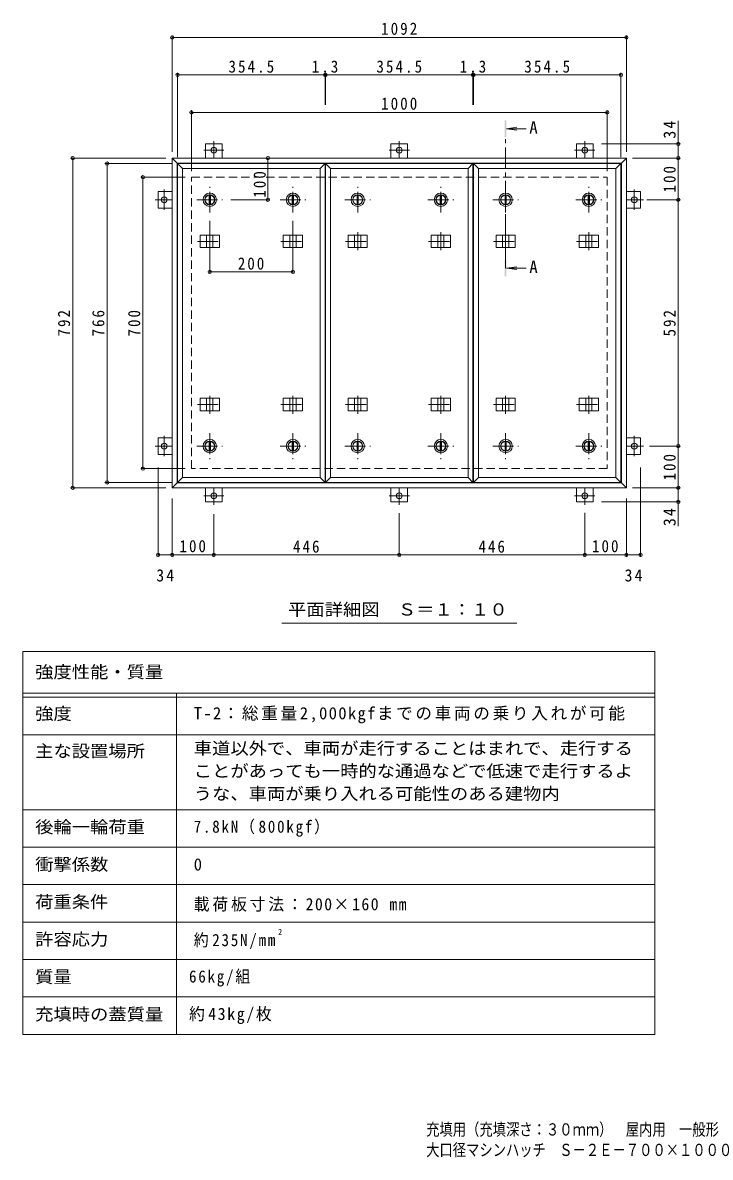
# Model space of a CAD drawing. Units: millimetres at full size, sheet at 1:10. Extents: x -1763 to 1949, y -1353 to 1373.
# Drawn here: x -1763 to -109, y -1353 to 1373 of the extents above; entities that cross this region are included whole.
import ezdxf
from ezdxf.enums import TextEntityAlignment as Align

# ---------------------------------------------------------------- set-up
doc = ezdxf.new("R2010")
doc.units = ezdxf.units.MM
doc.header["$LTSCALE"] = 10
doc.header["$PDMODE"] = 32
doc.header["$PDSIZE"] = 8
doc.linetypes.add('CHAIN1', pattern=[8, 5, -1, 1, -1])
doc.linetypes.add('DASHED2', pattern=[3, 2, -1])
for name, color, linetype, lineweight in [('0-1_躯体', 2, 'DASHED2', 9), ('0-2_仕上', 3, 'Continuous', 9), ('0-3_建具', 4, 'Continuous', 9), ('0-5_寸法', 4, 'Continuous', 9), ('0-C', 2, 'Continuous', 9), ('0-E', 3, 'Continuous', 9), ('0-F', 7, 'Continuous', 9), ('F-5_F-5ﾚｲﾔ', 7, 'Continuous', 9), ('F-F_F-Fﾚｲﾔ', 2, 'Continuous', 9)]:
    doc.layers.add(name, color=color, linetype=linetype, lineweight=lineweight)
doc.styles.add('ＭＳ ゴシック', font='')
doc.styles.get('ＭＳ ゴシック').set_extended_font_data('MS Gothic')

msp = doc.modelspace()

# ---------------------------------------------------------------- linework, layer by layer
at = {"layer": '0-1_躯体'}
for p, q in [((-1357.34, 1001.59), (-357.34, 1001.59)), ((-1357.34, 301.59), (-1357.34, 1001.59)), ((-357.34, 1001.59), (-357.34, 301.59)), ((-357.34, 301.59), (-1357.34, 301.59))]:
    msp.add_line(p, q, dxfattribs=at)
at = {"layer": '0-2_仕上'}
for p, q in [((-1390.34, 1034.59), (-1378.34, 1022.59)), ((-1390.34, 1034.59), (-1035.84, 1034.59)), ((-1390.34, 268.59), (-1390.34, 1034.59)), ((-1378.34, 1022.59), (-1047.84, 1022.59)), ((-1378.34, 280.59), (-1378.34, 1022.59)), ((-1047.84, 1022.59), (-1035.84, 1034.59)), ((-1047.84, 280.59), (-1047.84, 1022.59)), ((-1035.84, 268.59), (-1035.84, 1034.59)), ((-1034.59, 1034.59), (-1022.59, 1022.59)), ((-1034.59, 1034.59), (-680.09, 1034.59)), ((-1034.59, 268.59), (-1034.59, 1034.59)), ((-1022.59, 1022.59), (-692.09, 1022.59)), ((-1022.59, 280.59), (-1022.59, 1022.59)), ((-692.09, 1022.59), (-680.09, 1034.59)), ((-692.09, 280.59), (-692.09, 1022.59)), ((-680.09, 268.59), (-680.09, 1034.59)), ((-678.84, 1034.59), (-666.84, 1022.59)), ((-678.84, 1034.59), (-324.34, 1034.59)), ((-678.84, 268.59), (-678.84, 1034.59)), ((-666.84, 1022.59), (-336.34, 1022.59)), ((-666.84, 280.59), (-666.84, 1022.59)), ((-336.34, 1022.59), (-324.34, 1034.59)), ((-336.34, 280.59), (-336.34, 1022.59)), ((-324.34, 268.59), (-324.34, 1034.59)), ((-1390.34, 268.59), (-1378.34, 280.59)), ((-1034.59, 268.59), (-1022.59, 280.59)), ((-678.84, 268.59), (-666.84, 280.59)), ((-1035.84, 268.59), (-1390.34, 268.59)), ((-680.09, 268.59), (-1034.59, 268.59)), ((-324.34, 268.59), (-678.84, 268.59))]:
    msp.add_line(p, q, dxfattribs=at)
for points in [[(-1035.84, 268.59), (-1047.84, 280.59), (-1378.34, 280.59)], [(-680.09, 268.59), (-692.09, 280.59), (-1022.59, 280.59)], [(-324.34, 268.59), (-336.34, 280.59), (-666.84, 280.59)]]:
    msp.add_lwpolyline(points, dxfattribs=at)
at = {"layer": '0-3_建具', "color": 2}
for p, q in [((-1403.34, 1047.59), (-1391.34, 1035.59)), ((-1403.34, 1047.59), (-311.34, 1047.59)), ((-1403.34, 255.59), (-1403.34, 1047.59)), ((-323.34, 1035.59), (-311.34, 1047.59)), ((-311.34, 1047.59), (-311.34, 255.59)), ((-1391.34, 1035.59), (-323.34, 1035.59)), ((-1391.34, 267.59), (-1391.34, 1035.59)), ((-323.34, 267.59), (-323.34, 1035.59)), ((-1391.34, 267.59), (-1403.34, 255.59)), ((-311.34, 255.59), (-1403.34, 255.59)), ((-323.34, 267.59), (-1391.34, 267.59)), ((-323.34, 267.59), (-311.34, 255.59))]:
    msp.add_line(p, q, dxfattribs=at)
at = {"layer": '0-3_建具', "linetype": 'CHAIN1'}
for p, q in [((-1342.5, 847.59), (-1283.68, 847.59)), ((-1313.09, 869.71), (-1313.09, 826.47)), ((-1142.5, 847.59), (-1083.68, 847.59)), ((-1113.09, 869.71), (-1113.09, 826.47)), ((-986.75, 847.59), (-927.93, 847.59)), ((-957.34, 869.71), (-957.34, 826.47)), ((-786.75, 847.59), (-727.93, 847.59)), ((-757.34, 869.71), (-757.34, 826.47)), ((-631, 847.59), (-572.18, 847.59)), ((-601.59, 869.71), (-601.59, 826.47)), ((-431, 847.59), (-372.18, 847.59)), ((-401.59, 869.71), (-401.59, 826.47)), ((-1313.09, 433.47), (-1313.09, 476.71)), ((-1113.09, 433.47), (-1113.09, 476.71)), ((-957.34, 433.47), (-957.34, 476.71)), ((-757.34, 433.47), (-757.34, 476.71)), ((-601.59, 433.47), (-601.59, 476.71)), ((-401.59, 433.47), (-401.59, 476.71)), ((-1342.5, 455.59), (-1283.68, 455.59)), ((-1142.5, 455.59), (-1083.68, 455.59)), ((-986.75, 455.59), (-927.93, 455.59)), ((-786.75, 455.59), (-727.93, 455.59)), ((-631, 455.59), (-572.18, 455.59)), ((-431, 455.59), (-372.18, 455.59))]:
    msp.add_line(p, q, dxfattribs=at)
at = {"layer": '0-3_建具'}
for p, q in [((-1336.18, 862.59), (-1336.18, 832.59)), ((-1336.18, 862.59), (-1290, 862.59)), ((-1320.59, 862.59), (-1320.59, 832.59)), ((-1305.59, 862.59), (-1305.59, 832.59)), ((-1290, 862.59), (-1290, 832.59)), ((-1136.18, 862.59), (-1136.18, 832.59)), ((-1136.18, 862.59), (-1090, 862.59)), ((-1120.59, 862.59), (-1120.59, 832.59)), ((-1105.59, 862.59), (-1105.59, 832.59)), ((-1090, 862.59), (-1090, 832.59)), ((-980.43, 862.59), (-980.43, 832.59)), ((-980.43, 862.59), (-934.25, 862.59)), ((-964.84, 862.59), (-964.84, 832.59)), ((-949.84, 862.59), (-949.84, 832.59)), ((-934.25, 862.59), (-934.25, 832.59)), ((-780.43, 862.59), (-780.43, 832.59)), ((-780.43, 862.59), (-734.25, 862.59)), ((-764.84, 862.59), (-764.84, 832.59)), ((-749.84, 862.59), (-749.84, 832.59)), ((-734.25, 862.59), (-734.25, 832.59)), ((-624.68, 862.59), (-624.68, 832.59)), ((-624.68, 862.59), (-578.5, 862.59)), ((-609.09, 862.59), (-609.09, 832.59)), ((-594.09, 862.59), (-594.09, 832.59)), ((-578.5, 862.59), (-578.5, 832.59)), ((-424.68, 862.59), (-424.68, 832.59)), ((-424.68, 862.59), (-378.5, 862.59)), ((-409.09, 862.59), (-409.09, 832.59)), ((-394.09, 862.59), (-394.09, 832.59)), ((-378.5, 862.59), (-378.5, 832.59)), ((-1336.18, 832.59), (-1290, 832.59)), ((-1136.18, 832.59), (-1090, 832.59)), ((-980.43, 832.59), (-934.25, 832.59)), ((-780.43, 832.59), (-734.25, 832.59)), ((-624.68, 832.59), (-578.5, 832.59)), ((-424.68, 832.59), (-378.5, 832.59)), ((-1336.18, 440.59), (-1336.18, 470.59)), ((-1336.18, 470.59), (-1290, 470.59)), ((-1320.59, 440.59), (-1320.59, 470.59)), ((-1305.59, 440.59), (-1305.59, 470.59)), ((-1290, 440.59), (-1290, 470.59)), ((-1136.18, 440.59), (-1136.18, 470.59)), ((-1136.18, 470.59), (-1090, 470.59)), ((-1120.59, 440.59), (-1120.59, 470.59)), ((-1105.59, 440.59), (-1105.59, 470.59)), ((-1090, 440.59), (-1090, 470.59)), ((-980.43, 440.59), (-980.43, 470.59)), ((-980.43, 470.59), (-934.25, 470.59)), ((-964.84, 440.59), (-964.84, 470.59)), ((-949.84, 440.59), (-949.84, 470.59)), ((-934.25, 440.59), (-934.25, 470.59)), ((-780.43, 440.59), (-780.43, 470.59)), ((-780.43, 470.59), (-734.25, 470.59)), ((-764.84, 440.59), (-764.84, 470.59)), ((-749.84, 440.59), (-749.84, 470.59)), ((-734.25, 440.59), (-734.25, 470.59)), ((-624.68, 440.59), (-624.68, 470.59)), ((-624.68, 470.59), (-578.5, 470.59)), ((-609.09, 440.59), (-609.09, 470.59)), ((-594.09, 440.59), (-594.09, 470.59)), ((-578.5, 440.59), (-578.5, 470.59)), ((-424.68, 440.59), (-424.68, 470.59)), ((-424.68, 470.59), (-378.5, 470.59)), ((-409.09, 440.59), (-409.09, 470.59)), ((-394.09, 440.59), (-394.09, 470.59)), ((-378.5, 440.59), (-378.5, 470.59)), ((-1336.18, 440.59), (-1290, 440.59)), ((-1136.18, 440.59), (-1090, 440.59)), ((-980.43, 440.59), (-934.25, 440.59)), ((-780.43, 440.59), (-734.25, 440.59)), ((-624.68, 440.59), (-578.5, 440.59)), ((-424.68, 440.59), (-378.5, 440.59))]:
    msp.add_line(p, q, dxfattribs=at)
at = {"layer": '0-5_寸法'}
for p, q in [((-599.59, 1118.41), (-574.8, 1121.67)), ((-599.59, 1118.41), (-574.8, 1115.14)), ((-599.59, 1118.41), (-552.12, 1118.41)), ((-599.59, 783.28), (-574.8, 786.54)), ((-599.59, 783.28), (-574.8, 780.02)), ((-599.59, 783.28), (-552.12, 783.28))]:
    msp.add_line(p, q, dxfattribs=at)
at = {"layer": '0-5_寸法', "linetype": 'CHAIN1'}
msp.add_line((-601.59, 783.28), (-601.59, 1098.41), dxfattribs=at)
at = {"layer": '0-5_寸法', "color": 7}
msp.add_line((-1139.87, -70.19), (-574.81, -70.19), dxfattribs=at)
at = {"layer": '0-5_寸法'}
for points in [[(-599.59, 1138.41), (-603.59, 1138.41), (-599.59, 1098.41), (-603.59, 1098.41)], [(-599.59, 763.28), (-603.59, 763.28), (-599.59, 803.28), (-603.59, 803.28)]]:
    msp.add_solid(points, dxfattribs=at)
at = {"layer": '0-C'}
for p, q in [((-1314.59, 958.99), (-1314.59, 936.19)), ((-1311.59, 958.99), (-1311.59, 936.19)), ((-1114.59, 958.99), (-1114.59, 936.19)), ((-1111.59, 958.99), (-1111.59, 936.19)), ((-958.84, 958.99), (-958.84, 936.19)), ((-955.84, 958.99), (-955.84, 936.19)), ((-758.84, 958.99), (-758.84, 936.19)), ((-755.84, 958.99), (-755.84, 936.19)), ((-603.09, 958.99), (-603.09, 936.19)), ((-600.09, 958.99), (-600.09, 936.19)), ((-403.09, 958.99), (-403.09, 936.19)), ((-400.09, 958.99), (-400.09, 936.19)), ((-1314.59, 344.19), (-1314.59, 366.99)), ((-1311.59, 344.19), (-1311.59, 366.99)), ((-1114.59, 344.19), (-1114.59, 366.99)), ((-1111.59, 344.19), (-1111.59, 366.99)), ((-958.84, 344.19), (-958.84, 366.99)), ((-955.84, 344.19), (-955.84, 366.99)), ((-758.84, 344.19), (-758.84, 366.99)), ((-755.84, 344.19), (-755.84, 366.99)), ((-603.09, 344.19), (-603.09, 366.99)), ((-600.09, 344.19), (-600.09, 366.99)), ((-403.09, 344.19), (-403.09, 366.99)), ((-400.09, 344.19), (-400.09, 366.99))]:
    msp.add_line(p, q, dxfattribs=at)
at = {"layer": '0-C', "linetype": 'CHAIN1'}
for p, q in [((-1313.09, 916.59), (-1313.09, 978.59)), ((-1113.09, 916.59), (-1113.09, 978.59)), ((-957.34, 916.59), (-957.34, 978.59)), ((-757.34, 916.59), (-757.34, 978.59)), ((-601.59, 916.59), (-601.59, 978.59)), ((-401.59, 916.59), (-401.59, 978.59)), ((-1344.09, 947.59), (-1282.09, 947.59)), ((-1144.09, 947.59), (-1082.09, 947.59)), ((-988.34, 947.59), (-926.34, 947.59)), ((-788.34, 947.59), (-726.34, 947.59)), ((-632.59, 947.59), (-570.59, 947.59)), ((-432.59, 947.59), (-370.59, 947.59)), ((-1313.09, 386.59), (-1313.09, 324.59)), ((-1113.09, 386.59), (-1113.09, 324.59)), ((-957.34, 386.59), (-957.34, 324.59)), ((-757.34, 386.59), (-757.34, 324.59)), ((-601.59, 386.59), (-601.59, 324.59)), ((-401.59, 386.59), (-401.59, 324.59)), ((-1344.09, 355.59), (-1282.09, 355.59)), ((-1144.09, 355.59), (-1082.09, 355.59)), ((-988.34, 355.59), (-926.34, 355.59)), ((-788.34, 355.59), (-726.34, 355.59)), ((-632.59, 355.59), (-570.59, 355.59)), ((-432.59, 355.59), (-370.59, 355.59))]:
    msp.add_line(p, q, dxfattribs=at)
at = {"layer": '0-C'}
for centre, radius in [((-1313.09, 947.59), 16), ((-1313.09, 947.59), 12), ((-1313.09, 947.59), 11.5), ((-1113.09, 947.59), 16), ((-1113.09, 947.59), 12), ((-1113.09, 947.59), 11.5), ((-957.34, 947.59), 16), ((-957.34, 947.59), 12), ((-957.34, 947.59), 11.5), ((-757.34, 947.59), 16), ((-757.34, 947.59), 12), ((-757.34, 947.59), 11.5), ((-601.59, 947.59), 16), ((-601.59, 947.59), 12), ((-601.59, 947.59), 11.5), ((-401.59, 947.59), 16), ((-401.59, 947.59), 12), ((-401.59, 947.59), 11.5), ((-1313.09, 355.59), 16), ((-1313.09, 355.59), 12), ((-1313.09, 355.59), 11.5), ((-1113.09, 355.59), 16), ((-1113.09, 355.59), 12), ((-1113.09, 355.59), 11.5), ((-957.34, 355.59), 16), ((-957.34, 355.59), 12), ((-957.34, 355.59), 11.5), ((-757.34, 355.59), 16), ((-757.34, 355.59), 12), ((-757.34, 355.59), 11.5), ((-601.59, 355.59), 16), ((-601.59, 355.59), 12), ((-601.59, 355.59), 11.5), ((-401.59, 355.59), 16), ((-401.59, 355.59), 12), ((-401.59, 355.59), 11.5)]:
    msp.add_circle(centre, radius, dxfattribs=at)
at = {"layer": '0-E', "linetype": 'CHAIN1'}
for p, q in [((-1278.96, 1066.79), (-1327.72, 1066.79)), ((-1303.34, 1088.76), (-1303.34, 1047.59)), ((-832.96, 1066.79), (-881.72, 1066.79)), ((-857.34, 1088.76), (-857.34, 1047.59)), ((-386.96, 1066.79), (-435.72, 1066.79)), ((-411.34, 1088.76), (-411.34, 1047.59)), ((-1422.54, 971.97), (-1422.54, 923.21)), ((-292.14, 923.21), (-292.14, 971.97)), ((-1444.51, 947.59), (-1403.34, 947.59)), ((-270.17, 947.59), (-311.34, 947.59)), ((-1444.51, 355.59), (-1403.34, 355.59)), ((-1422.54, 379.97), (-1422.54, 331.21)), ((-270.17, 355.59), (-311.34, 355.59)), ((-292.14, 331.21), (-292.14, 379.97)), ((-1303.34, 214.42), (-1303.34, 255.59)), ((-857.34, 214.42), (-857.34, 255.59)), ((-411.34, 214.42), (-411.34, 255.59)), ((-1327.72, 236.39), (-1278.96, 236.39)), ((-881.72, 236.39), (-832.96, 236.39)), ((-435.72, 236.39), (-386.96, 236.39))]:
    msp.add_line(p, q, dxfattribs=at)
at = {"layer": '0-E'}
for p, q in [((-1323.34, 1081.79), (-1283.34, 1081.79)), ((-1323.34, 1081.79), (-1323.34, 1047.59)), ((-1283.34, 1081.79), (-1283.34, 1047.59)), ((-877.34, 1081.79), (-837.34, 1081.79)), ((-877.34, 1081.79), (-877.34, 1047.59)), ((-837.34, 1081.79), (-837.34, 1047.59)), ((-431.34, 1081.79), (-391.34, 1081.79)), ((-431.34, 1081.79), (-431.34, 1047.59)), ((-391.34, 1081.79), (-391.34, 1047.59)), ((-1437.54, 927.59), (-1437.54, 967.59)), ((-1437.54, 967.59), (-1403.34, 967.59)), ((-277.14, 967.59), (-311.34, 967.59)), ((-277.14, 967.59), (-277.14, 927.59)), ((-1437.54, 927.59), (-1403.34, 927.59)), ((-277.14, 927.59), (-311.34, 927.59)), ((-1437.54, 335.59), (-1437.54, 375.59)), ((-1437.54, 375.59), (-1403.34, 375.59)), ((-277.14, 375.59), (-311.34, 375.59)), ((-277.14, 375.59), (-277.14, 335.59)), ((-1437.54, 335.59), (-1403.34, 335.59)), ((-277.14, 335.59), (-311.34, 335.59)), ((-1323.34, 221.39), (-1323.34, 255.59)), ((-1283.34, 221.39), (-1283.34, 255.59)), ((-877.34, 221.39), (-877.34, 255.59)), ((-837.34, 221.39), (-837.34, 255.59)), ((-431.34, 221.39), (-431.34, 255.59)), ((-391.34, 221.39), (-391.34, 255.59)), ((-1283.34, 221.39), (-1323.34, 221.39)), ((-837.34, 221.39), (-877.34, 221.39)), ((-391.34, 221.39), (-431.34, 221.39))]:
    msp.add_line(p, q, dxfattribs=at)
for centre in [(-1303.34, 1066.79), (-857.34, 1066.79), (-411.34, 1066.79), (-1422.54, 947.59), (-292.14, 947.59), (-1422.54, 355.59), (-292.14, 355.59), (-1303.34, 236.39), (-857.34, 236.39), (-411.34, 236.39)]:
    msp.add_circle(centre, 7, dxfattribs=at)
at = {"layer": '0-F'}
for p, q in [((-1403.34, 1062.59), (-1403.34, 1342.59)), ((-1403.34, 1337.59), (-311.34, 1337.59)), ((-311.34, 1062.59), (-311.34, 1342.59)), ((-1390.34, 1049.59), (-1390.34, 1252.59)), ((-1390.34, 1247.59), (-1035.84, 1247.59)), ((-1035.84, 1250.59), (-1035.84, 1175.79)), ((-1035.84, 1247.59), (-1034.59, 1247.59)), ((-1034.59, 1250.59), (-1034.59, 1175.79)), ((-1034.59, 1247.59), (-680.09, 1247.59)), ((-680.09, 1250.59), (-680.09, 1175.79)), ((-680.09, 1247.59), (-678.84, 1247.59)), ((-678.84, 1250.59), (-678.84, 1175.79)), ((-678.84, 1247.59), (-324.34, 1247.59)), ((-324.34, 1049.59), (-324.34, 1252.59)), ((-1357.34, 1016.59), (-1357.34, 1162.59)), ((-1357.34, 1157.59), (-357.34, 1157.59)), ((-357.34, 1016.59), (-357.34, 1162.59)), ((-186.36, 1081.79), (-186.36, 1136.97)), ((-181.36, 1081.79), (-371.34, 1081.79)), ((-186.36, 1047.59), (-186.36, 1081.79)), ((-1418.34, 1047.59), (-1647.6, 1047.59)), ((-1642.6, 255.59), (-1642.6, 1047.59)), ((-1173.17, 1047.59), (-1173.17, 947.59)), ((-296.34, 1047.59), (-181.36, 1047.59)), ((-186.36, 947.59), (-186.36, 1047.59)), ((-1405.34, 1034.59), (-1565.13, 1034.59)), ((-1560.13, 268.59), (-1560.13, 1034.59)), ((-1372.34, 1001.59), (-1478.96, 1001.59)), ((-1473.96, 301.59), (-1473.96, 1001.59)), ((-1170.17, 947.59), (-1262.09, 947.59)), ((-262.41, 947.59), (-181.36, 947.59)), ((-186.36, 355.59), (-186.36, 947.59)), ((-1313.09, 771.29), (-1313.09, 896.59)), ((-1113.09, 771.29), (-1113.09, 896.59)), ((-1313.09, 774.29), (-1113.09, 774.29)), ((-255.82, 355.59), (-181.36, 355.59)), ((-186.36, 255.59), (-186.36, 355.59)), ((-1372.34, 301.59), (-1478.96, 301.59)), ((-1437.54, 89.22), (-1437.54, 304.38)), ((-277.14, 89.22), (-277.14, 304.38)), ((-1418.34, 255.59), (-1647.6, 255.59)), ((-1405.34, 268.59), (-1565.13, 268.59)), ((-296.34, 255.59), (-181.36, 255.59)), ((-186.36, 255.59), (-186.36, 221.39)), ((-1403.34, 229.38), (-1403.34, 89.22)), ((-181.36, 221.39), (-371.34, 221.39)), ((-311.34, 229.38), (-311.34, 89.22)), ((-186.36, 221.39), (-186.36, 163.44)), ((-1303.34, 192.08), (-1303.34, 89.22)), ((-857.34, 91.22), (-857.34, 194.42)), ((-411.34, 195.45), (-411.34, 89.22)), ((-1437.54, 94.22), (-1403.34, 94.22)), ((-1403.34, 94.22), (-1303.34, 94.22)), ((-1303.34, 94.22), (-857.34, 94.22)), ((-857.34, 94.22), (-411.34, 94.22)), ((-411.34, 94.22), (-311.34, 94.22)), ((-311.34, 94.22), (-277.14, 94.22))]:
    msp.add_line(p, q, dxfattribs=at)
for p in [(-1403.34, 1337.59), (-311.34, 1337.59), (-1390.34, 1247.59), (-1035.84, 1247.59), (-1034.59, 1247.59), (-680.09, 1247.59), (-678.84, 1247.59), (-324.34, 1247.59), (-1357.34, 1157.59), (-357.34, 1157.59), (-186.36, 1081.79), (-1642.6, 1047.59), (-1560.13, 1034.59), (-1173.17, 1047.59), (-186.36, 1047.59), (-1473.96, 1001.59), (-1173.17, 947.59), (-186.36, 947.59), (-1313.09, 774.29), (-1113.09, 774.29), (-186.36, 355.59), (-1473.96, 301.59), (-1642.6, 255.59), (-1560.13, 268.59), (-186.36, 255.59), (-186.36, 221.39), (-1437.54, 94.22), (-1403.34, 94.22), (-1303.34, 94.22), (-857.34, 94.22), (-411.34, 94.22), (-311.34, 94.22), (-277.14, 94.22)]:
    msp.add_point(p, dxfattribs=at)
at = {"layer": 'F-5_F-5ﾚｲﾔ'}
for p, q in [((-243, -138), (-243, -1058)), ((-1763, -338), (-243, -338)), ((-1763, -518), (-243, -518))]:
    msp.add_line(p, q, dxfattribs=at)
at = {"layer": 'F-F_F-Fﾚｲﾔ', "color": 7}
for p, q in [((-1763, -138), (-1763, -1058)), ((-1763, -138), (-243, -138)), ((-1763, -238), (-243, -238)), ((-1393, -238), (-1393, -1058)), ((-1763, -248), (-243, -248)), ((-1763, -338), (-243, -338)), ((-1763, -518), (-243, -518)), ((-1763, -608), (-243, -608)), ((-1763, -698), (-243, -698)), ((-243, -788), (-1763, -788)), ((-243, -878), (-1763, -878)), ((-243, -968), (-1763, -968)), ((-243, -1058), (-1763, -1058))]:
    msp.add_line(p, q, dxfattribs=at)

# ---------------------------------------------------------------- texts
at = {"layer": '0-5_寸法', "color": 2, "style": 'ＭＳ ゴシック'}
for p in [(-544.56, 1098.01), (-544.56, 762.89)]:
    msp.add_text('A', height=29.33, dxfattribs=at).set_placement(p, align=Align.BOTTOM_LEFT)
at = {"layer": '0-5_寸法', "color": 2, "style": 'ＭＳ ゴシック', "width": 1.1}
msp.add_text('平面詳細図\u3000Ｓ＝１：１０', height=29.33, dxfattribs=at).set_placement((-1124.84, -60.38), align=Align.BOTTOM_LEFT)
at = {"layer": '0-F', "color": 2, "char_height": 29.33, "attachment_point": 7, "style": 'ＭＳ ゴシック'}
for s, insert in [('\\T1.28;\\W0.9;1092', (-901.09, 1343.59)), ('\\T1.28;\\W0.9;354.5', (-1268.09, 1252.59)), ('\\T1.27;\\W0.9;1.3', (-1067.71, 1252.59)), ('\\T1.28;\\W0.9;354.5', (-912.34, 1252.59)), ('\\T1.27;\\W0.9;1.3', (-711.96, 1252.59)), ('\\T1.28;\\W0.9;354.5', (-556.59, 1252.59)), ('\\T1.28;\\W0.9;1000', (-901.09, 1163.59)), ('\\T1.27;\\W0.9;200', (-1245.59, 779.29)), ('\\T1.27;\\W0.9;100', (-1385.84, 100.22)), ('\\T1.27;\\W0.9;446', (-1112.84, 99.22)), ('\\T1.27;\\W0.9;446', (-666.84, 99.22)), ('\\T1.27;\\W0.9;100', (-393.84, 100.22)), ('\\T1.27;\\W0.95;34', (-1441.69, 30)), ('\\T1.27;\\W0.95;34', (-315.49, 30))]:
    msp.add_mtext(s, dxfattribs=dict(at, insert=insert))
at = {"layer": '0-F', "color": 2, "char_height": 29.33, "attachment_point": 7, "rotation": 90, "style": 'ＭＳ ゴシック'}
for s, insert in [('\\T1.27;\\W0.95;34', (-192.36, 1094.47)), ('\\T1.27;\\W0.9;100', (-1178.17, 952.68)), ('\\T1.27;\\W0.9;100', (-192.36, 965.09)), ('\\T1.27;\\W0.9;792', (-1648.6, 619.09)), ('\\T1.27;\\W0.9;766', (-1566.13, 619.09)), ('\\T1.27;\\W0.9;700', (-1479.96, 619.09)), ('\\T1.27;\\W0.9;592', (-192.36, 619.09)), ('\\T1.27;\\W0.9;100', (-192.36, 273.09)), ('\\T1.27;\\W0.95;34', (-192.36, 163.44))]:
    msp.add_mtext(s, dxfattribs=dict(at, insert=insert))
at = {"layer": 'F-5_F-5ﾚｲﾔ', "color": 6, "style": 'ＭＳ ゴシック'}
msp.add_text('2', height=14.66, dxfattribs=at).set_placement((-1148.94, -823.78), align=Align.BOTTOM_LEFT)
at = {"layer": 'F-5_F-5ﾚｲﾔ', "color": 2, "style": 'ＭＳ ゴシック', "width": 0.8}
for s, p in [('充填用（充填深さ：３０ｍｍ）\u3000屋内用\u3000一般形\u3000スチール製\u3000ステンレス目地', (-792.72, -1309.74)), ('大口径マシンハッチ\u3000Ｓ－２Ｅ－７００×１０００', (-792.72, -1358.94))]:
    msp.add_text(s, height=29.33, dxfattribs=at).set_placement(p, align=Align.BOTTOM_LEFT)
at = {"layer": 'F-F_F-Fﾚｲﾔ', "style": 'ＭＳ ゴシック', "width": 1.1}
for s, p in [('強度性能・質量', (-1733, -210.57)), ('強度', (-1733, -310.5)), ('車道以外で、車両が走行することはまれで、走行する', (-1351.67, -394.07)), ('主な設置場所', (-1733, -400.5)), ('ことがあっても一時的な通過などで低速で走行するよ', (-1351.67, -448.55)), ('うな、車両が乗り入れる可能性のある建物内', (-1351.67, -503.04)), ('後輪一輪荷重', (-1733, -583)), ('衝撃係数', (-1733, -673)), ('荷重条件', (-1733, -763)), ('許容応力', (-1733, -853)), ('質量', (-1733, -943)), ('充填時の蓋質量', (-1733, -1033))]:
    msp.add_text(s, height=29.33, dxfattribs=at).set_placement(p, align=Align.BOTTOM_LEFT)
at = {"layer": 'F-F_F-Fﾚｲﾔ', "style": 'ＭＳ ゴシック'}
msp.add_text('0', height=29.33, dxfattribs=at).set_placement((-1351.67, -673), align=Align.BOTTOM_LEFT)
at = {"layer": 'F-F_F-Fﾚｲﾔ', "char_height": 29.33, "attachment_point": 7, "style": 'ＭＳ ゴシック'}
for s, insert in [('\\T1.16;T-2：総重量2,000kgfまでの車両の乗り入れが可能', (-1351.67, -310.5)), ('\\T1.24;\\W0.9;7.8kN（800kgf）', (-1351.67, -583)), ('\\T1.18;\\W0.95;載荷板寸法：200×160\\~mm', (-1351.67, -763)), ('\\T1.24;\\W0.9;約235N/mm', (-1351.67, -853)), ('\\T1.24;\\W0.9;66kg/組', (-1362.92, -943)), ('\\T1.21;\\W0.95;約43kg/枚', (-1362.92, -1033))]:
    msp.add_mtext(s, dxfattribs=dict(at, insert=insert))

doc.saveas('drawing.dxf')
